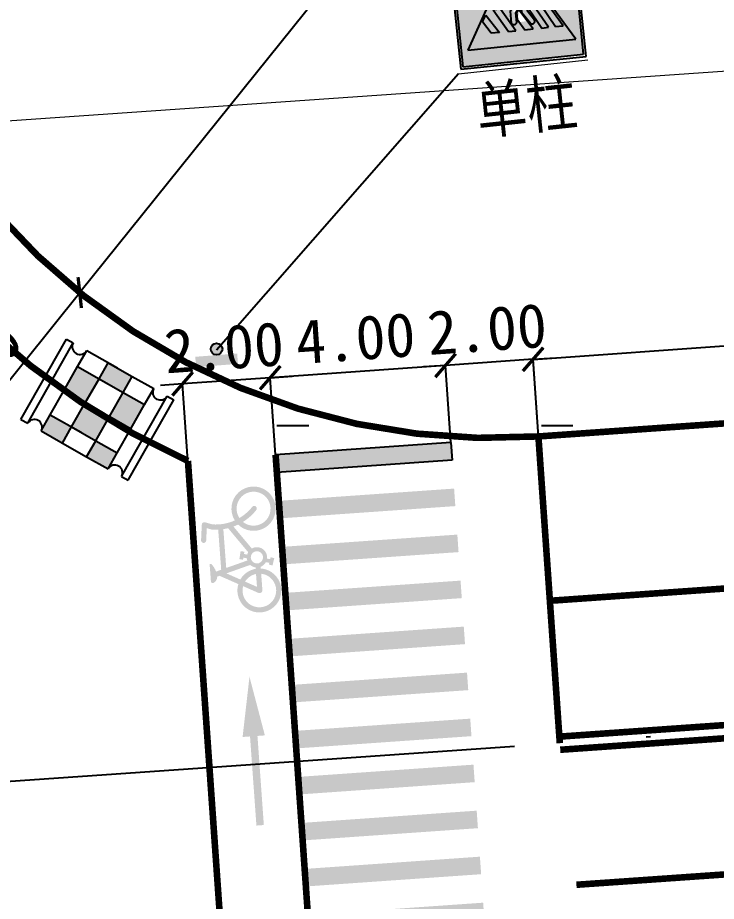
# Model space of a CAD drawing. Extents: x 561664 to 562035, y 4300329 to 4300600.
# Drawn here: x 561734.95 to 561750.86, y 4300427.02 to 4300447.14 of the extents above; entities that cross this region are included whole.
import ezdxf

# ---------------------------------------------------------------- set-up
doc = ezdxf.new("R2010")
doc.units = 0
doc.header["$LTSCALE"] = 10
doc.linetypes.add('ACAD_ISO10W100', pattern=[18, 12, -3, 0, -3])
doc.linetypes.add('JTSS01', pattern=[6, 2, -4])
doc.layers.get('0').update_dxf_attribs({"linetype": 'CONTINUOUS'})
doc.layers.get('Defpoints').update_dxf_attribs({"linetype": 'CONTINUOUS', "lineweight": 0})
for name, color, linetype in [('@-交通标志', 7, 'CONTINUOUS'), ('@-设计标注', 7, 'CONTINUOUS'), ('@-辅助设计', 4, 'CONTINUOUS'), ('@-道路标线', 7, 'CONTINUOUS'), ('AXIS', 6, 'CONTINUOUS')]:
    doc.layers.add(name, color=color, linetype=linetype)
doc.layers.add('@-红线', color=1, linetype='CONTINUOUS', lineweight=0)
doc.styles.add('--黑体', font='simhei.ttf')
doc.styles.add('黑体', font='simhei.ttf')
doc.dimstyles.new('标志标注', dxfattribs={"dimtxt": 1, "dimasz": 0.5, "dimexe": 0, "dimexo": 0, "dimgap": 0.25, "dimtad": 1, "dimzin": 0, "dimdsep": 46, "dimtxsty": '--黑体', "dimblk": 'ARCHTICK', "dimcen": 0.09, "dimadec": 0, "dimazin": 0, "dimtfac": 1, "dimtix": 1, "dimtmove": 1, "dimatfit": 0, "dimfxl": 1, "dimtolj": 1, "dimtzin": 0, "dimarcsym": 0})

# ---------------------------------------------------------------- blocks, each defined once
blk = doc.blocks.new('_ARCHTICK')
at = {"color": 0, "linetype": 'ByBlock', "const_width": 0.15}
blk.add_lwpolyline([(-0.5, -0.5), (0.5, 0.5)], dxfattribs=at)
blk = doc.blocks.new('*D2')
at = {"layer": '@-设计标注', "color": 0, "lineweight": -2, "transparency": 16777216}
for p, q in [((561746.6850276878, 4300439.359453836), (561766.6349111032, 4300440.757771345)), ((561766.7579596953, 4300439.00222938), (561766.6349111032, 4300440.757771345)), ((561746.8080762799, 4300437.603911871), (561746.6850276878, 4300439.359453836))]:
    blk.add_line(p, q, dxfattribs=at)
at = {"layer": 'Defpoints', "color": 0, "transparency": 16777216}
for p in [(561766.6349111032, 4300440.757771345), (561766.7579596953, 4300439.00222938), (561746.8080762799, 4300437.603911871)]:
    blk.add_point(p, dxfattribs=at)
at = {"layer": '@-设计标注', "color": 0, "lineweight": -2, "transparency": 16777216, "xscale": 0.5, "yscale": 0.5, "zscale": 0.5}
for p, rotation in [((561766.6349111032, 4300440.757771345), 4.009390639379552), ((561746.6850276878, 4300439.359453836), 184.0093906393796)]:
    blk.add_blockref('_ARCHTICK', p, dxfattribs=dict(at, rotation=rotation))
at = {"layer": '@-设计标注', "color": 0, "transparency": 16777216, "insert": (561756.6071366085, 4300440.812381271), "char_height": 1, "attachment_point": 5, "rotation": 4.009390639379552, "style": '--黑体'}
blk.add_mtext('\\A1;20.00', dxfattribs=at)
blk = doc.blocks.new('*D13')
at = {"layer": '@-道路标线', "color": 0, "lineweight": -2, "transparency": 16777216}
for p, q in [((561746.6877256905, 4300439.359642499), (561744.69259759, 4300439.220129551)), ((561746.6877256905, 4300439.359642499), (561747.1865077157, 4300439.394520735)), ((561746.8104865229, 4300437.60408081), (561746.6877256905, 4300439.359642499)), ((561744.69259759, 4300439.220129551), (561744.193815565, 4300439.185251314)), ((561744.8153584223, 4300437.464567862), (561744.69259759, 4300439.220129551))]:
    blk.add_line(p, q, dxfattribs=at)
at = {"layer": 'Defpoints', "color": 0, "transparency": 16777216}
for p in [(561744.69259759, 4300439.220129551), (561746.8104865229, 4300437.60408081), (561744.8153584223, 4300437.464567862)]:
    blk.add_point(p, dxfattribs=at)
at = {"layer": '@-道路标线', "color": 0, "lineweight": -2, "transparency": 16777216, "xscale": 0.5, "yscale": 0.5, "zscale": 0.5}
for p, rotation in [((561746.6877256905, 4300439.359642499), 184.0000000078101), ((561744.69259759, 4300439.220129551), 4.000000007810074)]:
    blk.add_blockref('_ARCHTICK', p, dxfattribs=dict(at, rotation=rotation))
at = {"layer": '@-道路标线', "color": 0, "transparency": 16777216, "insert": (561745.6374523946, 4300440.043663355), "char_height": 1, "attachment_point": 5, "rotation": 4.000000007810074, "style": '--黑体'}
blk.add_mtext('\\A1;2.00', dxfattribs=at)
blk = doc.blocks.new('*D14')
at = {"layer": '@-道路标线', "color": 0, "linetype": 'Continuous', "lineweight": -2, "transparency": 16777216}
for p, q in [((561744.6925975899, 4300439.220129553), (561740.7023413891, 4300438.941103658)), ((561744.8153584225, 4300437.464567863), (561744.6925975899, 4300439.220129553)), ((561740.8251022217, 4300437.185541968), (561740.7023413891, 4300438.941103658))]:
    blk.add_line(p, q, dxfattribs=at)
at = {"layer": 'Defpoints', "color": 0, "linetype": 'Continuous', "transparency": 16777216}
for p in [(561740.7023413891, 4300438.941103658), (561744.8153584225, 4300437.464567863), (561740.8251022217, 4300437.185541968)]:
    blk.add_point(p, dxfattribs=at)
at = {"layer": '@-道路标线', "color": 0, "linetype": 'Continuous', "lineweight": -2, "transparency": 16777216, "xscale": 0.5, "yscale": 0.5, "zscale": 0.5}
for p, rotation in [((561744.6925975899, 4300439.220129553), 4.000000007810058), ((561740.7023413891, 4300438.941103658), 184.0000000078101)]:
    blk.add_blockref('_ARCHTICK', p, dxfattribs=dict(at, rotation=rotation))
at = {"layer": '@-道路标线', "color": 0, "linetype": 'Continuous', "transparency": 16777216, "insert": (561742.644760244, 4300439.834393935), "char_height": 1, "attachment_point": 5, "rotation": 4.000000007810074, "style": '--黑体'}
blk.add_mtext('\\A1;4.00', dxfattribs=at)
blk = doc.blocks.new('*U15')
at = {"layer": '@-道路标线'}
h = blk.add_hatch(dxfattribs=at)
h.set_pattern_fill('ANGLE', color=256)
h.set_pattern_definition([(0, (-561742.8341816168, -4300437.125542104), (0, 6.985), [5.08, -1.905]), (90, (-561742.8341816168, -4300437.125542104), (-6.985, 4.277078946022131e-16), [5.08, -1.905])])
h.paths.add_polyline_path([(1.981176805798896, 0.3390257572755218), (-2.009079394978471, 0.0599998626857996), (-1.98117680568248, -0.3390257572755218), (2.009079395094886, -0.0599998626857996)])
blk = doc.blocks.new('*U16')
at = {"layer": '@-辅助设计', "color": 0, "linetype": 'ByBlock', "lineweight": -2, "transparency": 16777216}
for p in [(1.245560425427926e-16, 2.034154543653131), (6.027238185110036, 2.034154543653131), (12.05447637022007, 2.034154543653131), (18.08171455533011, 2.034154543653131), (6.227802127139628e-17, 1.017077271826565), (6.027238185110036, 1.017077271826565), (12.05447637022007, 1.017077271826565), (18.08171455533011, 1.017077271826565), (0, 0), (6.027238185110036, 0), (12.05447637022007, 0), (18.08171455533011, 0)]:
    blk.add_blockref('*U15', p, dxfattribs=at)
blk = doc.blocks.new('*U17')
at = {"layer": '@-辅助设计'}
h = blk.add_hatch(color=0, dxfattribs=at)
h.dxf.hatch_style = 1
h.paths.add_polyline_path([(0, 0), (-0.0008511232308840433, -3.999999909160382), (0.3991488675576206, -4.000085021637908), (0.3999999907885046, -8.51124775249866e-05)])
blk = doc.blocks.new('*U18')
at = {"layer": '@-道路标线', "color": 0, "linetype": 'ByBlock', "lineweight": -2, "transparency": 16777216, "rotation": 274.0121914370716}
for p in [(561744.8153584226, 4300437.464567862), (561744.8888255939, 4300436.417141218), (561744.9622927652, 4300435.369714573), (561745.0357599364, 4300434.322287929), (561745.1092271077, 4300433.274861285), (561745.182694279, 4300432.227434641), (561745.2561614503, 4300431.180007997), (561745.3296286216, 4300430.132581353), (561745.4030957929, 4300429.085154708), (561745.4765629641, 4300428.037728065), (561745.5500301354, 4300426.990301421), (561745.6234973067, 4300425.942874776), (561745.696964478, 4300424.895448132), (561745.7704316493, 4300423.848021489)]:
    blk.add_blockref('*U17', p, dxfattribs=at)
blk = doc.blocks.new('*D23')
at = {"layer": '@-设计标注', "color": 0, "lineweight": -2, "transparency": 16777216}
for p, q in [((561740.702341388, 4300438.941103658), (561741.2011234132, 4300438.975981895)), ((561738.7072132423, 4300438.801590705), (561738.2084312172, 4300438.766712468)), ((561740.702341388, 4300438.941103658), (561738.7072132423, 4300438.801590705)), ((561738.829974076, 4300437.046029015), (561738.7072132423, 4300438.801590705)), ((561740.8251022217, 4300437.185541968), (561740.702341388, 4300438.941103658))]:
    blk.add_line(p, q, dxfattribs=at)
at = {"layer": 'Defpoints', "color": 0, "transparency": 16777216}
for p in [(561738.7072132423, 4300438.801590705), (561740.8251022217, 4300437.185541968), (561738.829974076, 4300437.046029015)]:
    blk.add_point(p, dxfattribs=at)
at = {"layer": '@-设计标注', "color": 0, "lineweight": -2, "transparency": 16777216, "xscale": 0.5, "yscale": 0.5, "zscale": 0.5}
for p, rotation in [((561740.702341388, 4300438.941103658), 184.0000000506223), ((561738.7072132423, 4300438.801590705), 4.000000050622325)]:
    blk.add_blockref('_ARCHTICK', p, dxfattribs=dict(at, rotation=rotation))
at = {"layer": '@-设计标注', "color": 0, "transparency": 16777216, "insert": (561739.6520680689, 4300439.625124511), "char_height": 1, "attachment_point": 5, "rotation": 4.000000050622325, "style": '--黑体'}
blk.add_mtext('\\A1;2.00', dxfattribs=at)
blk = doc.blocks.new('*D68')
at = {"layer": '@-设计标注', "color": 0, "lineweight": -2, "transparency": 16777216}
for p in [(561745.7667747498, 4300452.567526458), (561732.5853169688, 4300436.177931267)]:
    blk.add_line(p, (561736.3661593853, 4300440.878964924), dxfattribs=at)
at = {"layer": 'Defpoints', "color": 0, "transparency": 16777216}
for p in [(561745.7667747498, 4300452.567526458), (561736.3661593853, 4300440.878964924)]:
    blk.add_point(p, dxfattribs=at)
at = {"layer": '@-设计标注', "color": 0, "lineweight": -2, "transparency": 16777216, "xscale": 0.5, "yscale": 0.5, "zscale": 0.5, "rotation": 51.19175219903141}
blk.add_blockref('_ARCHTICK', (561736.3661593853, 4300440.878964924), dxfattribs=at)
at = {"layer": '@-设计标注', "color": 0, "transparency": 16777216, "insert": (561733.4647087958, 4300438.477030229), "char_height": 1, "attachment_point": 5, "rotation": 51.19175219903141, "style": '--黑体'}
blk.add_mtext('\\A1;R15.00', dxfattribs=at)
blk = doc.blocks.new('352')
at = {"layer": '@-交通标志'}
h = blk.add_hatch(color=5, dxfattribs=at)
h.paths.add_polyline_path([(558682.1227080894, 4300761.261268895), (558682.1113411464, 4300758.494955127), (558684.8741803032, 4300758.483602461), (558684.8855472454, 4300761.249916228)])
h.paths.add_polyline_path([(558684.6173136815, 4300759.862577248), (558682.4746954234, 4300758.637247095), (558682.4848375134, 4300761.105474015)], flags=16)
at = {"layer": '@-交通标志', "true_color": 0xffffff}
h = blk.add_hatch(color=7, dxfattribs=at)
h.paths.add_polyline_path([(558684.6173136608, 4300759.862577276), (558682.4848374916, 4300761.105474042), (558682.4746954016, 4300758.637247122)])
h.paths.add_polyline_path([(558684.160679043, 4300759.783474484, -1), (558683.9201489312, 4300759.811542819, -1)], flags=16)
h.paths.add_polyline_path([(558683.4376015154, 4300759.587587516, 0.4543393022723173), (558683.4388757849, 4300759.496923308), (558683.6161606144, 4300759.496194833), (558683.8381035228, 4300759.675023866, 0.4997538459862806), (558683.8211553174, 4300759.922197307), (558683.6290415758, 4300760.046689293), (558683.5800906509, 4300760.198538166, 0.7099010046636433), (558683.4795219005, 4300760.170929546), (558683.5464113067, 4300759.976149981), (558683.6137328807, 4300759.928071338), (558683.4523484004, 4300759.928734476), (558683.269145855, 4300760.056672409), (558682.9921165406, 4300760.057528725, 0.6313025963963962), (558682.9916017904, 4300759.932256573), (558683.2109926178, 4300759.931355082), (558683.3751299896, 4300759.799095041), (558683.2186858372, 4300759.79973788), (558682.9376179443, 4300759.619292775, 0.8273582117400655), (558683.0064102062, 4300759.528351106), (558683.2241624974, 4300759.662732546), (558683.6382464367, 4300759.661031052), (558683.5523090439, 4300759.587203764)], flags=16)
h.paths.add_polyline_path([(558683.3366460605, 4300759.652982571), (558683.3360742071, 4300759.51381366), (558682.8072036961, 4300759.225907029), (558682.8078375596, 4300759.38016651), (558683.3232446944, 4300759.653037638)], flags=16)
h.paths.add_polyline_path([(558683.2738232627, 4300759.856128884), (558682.8086298875, 4300759.572990881), (558682.8094359924, 4300759.769168702), (558683.0696867665, 4300759.913977615), (558683.2120762228, 4300759.913392528)], flags=16)
h.paths.add_polyline_path([(558683.3375144182, 4300760.269048004), (558682.8085956809, 4300759.969404225), (558682.8092915502, 4300760.138754327), (558683.338203398, 4300760.436721382)], flags=16)
h.paths.add_polyline_path([(558683.33376289, 4300759.345254214), (558683.33312214, 4300759.189317983), (558682.8058854591, 4300758.891344044), (558682.8065951071, 4300759.064047621)], flags=16)
h.paths.add_polyline_path([(558683.2317366195, 4300760.618249143), (558682.810159665, 4300760.350022743), (558682.810931321, 4300760.537816917), (558683.0913737116, 4300760.704340747)], flags=16)
at = {"layer": '@-交通标志', "true_color": 0x000000}
h = blk.add_hatch(color=18, dxfattribs=at)
edge = h.paths.add_edge_path()
edge.add_arc((558684.0404139871, 4300759.797508653), 0.1210811357809534, -90.23543036008564, 269.7645696399144)
h.paths.add_polyline_path([(558683.0696867665, 4300759.913977615), (558682.8094359924, 4300759.769168702), (558682.8086298875, 4300759.572990881), (558683.2738232627, 4300759.856128884), (558683.2120762228, 4300759.913392528)])
h.paths.add_polyline_path([(558682.8092915502, 4300760.138754327), (558682.8085956809, 4300759.969404225), (558683.3375144182, 4300760.269048004), (558683.338203398, 4300760.436721382)])
h.paths.add_polyline_path([(558683.0913737116, 4300760.704340747), (558683.2317366195, 4300760.618249143), (558682.810159665, 4300760.350022743), (558682.810931321, 4300760.537816917)])
h.paths.add_polyline_path([(558682.8058854591, 4300758.891344044), (558683.33312214, 4300759.189317983), (558683.33376289, 4300759.345254214), (558682.8065951071, 4300759.064047621)])
h.paths.add_polyline_path([(558682.8072036961, 4300759.225907029), (558683.3360742071, 4300759.51381366), (558683.3366460605, 4300759.652982571), (558683.3232446944, 4300759.653037638), (558682.8078375596, 4300759.38016651)])
edge = h.paths.add_edge_path()
edge.add_line((558683.6161606144, 4300759.496194833), (558683.8298739359, 4300759.668392931))
edge.add_line((558683.4388757849, 4300759.496923308), (558683.6161606146, 4300759.496194835))
edge.add_line((558683.5523090439, 4300759.587203764), (558683.4376015136, 4300759.587587518))
edge.add_line((558683.6382464367, 4300759.661031052), (558683.5523090438, 4300759.587203763))
edge.add_line((558683.6137328807, 4300759.928071338), (558683.4523483994, 4300759.928734476))
edge.add_line((558683.5464113067, 4300759.976149981), (558683.6137328806, 4300759.928071338))
edge.add_line((558683.4795219005, 4300760.170929546), (558683.5464113067, 4300759.976149981))
edge.add_line((558683.6290415758, 4300760.046689293), (558683.5800906507, 4300760.198538166))
edge.add_line((558683.8210362925, 4300759.922274437), (558683.6290415763, 4300760.046689293))
edge.add_arc((558683.4778285123, 4300759.542811841), 0.0601919635284594, 131.9368995524257, 229.6735591186198)
edge.add_arc((558683.7368632958, 4300759.792249793), 0.1548919021556077, -53.09518480092535, 57.08251987619002)
edge.add_arc((558683.5346291309, 4300760.167165851), 0.05523560497511079, 34.60897662837891, 176.0928990945862)
edge.add_line((558683.3751299896, 4300759.799095041), (558683.2186858392, 4300759.799737879))
edge.add_line((558683.2109926178, 4300759.931355082), (558683.3751299886, 4300759.799095041))
edge.add_line((558682.9916017904, 4300759.932256573), (558683.2109926168, 4300759.931355083))
edge.add_line((558683.269145855, 4300760.056672409), (558682.9921165404, 4300760.057528727))
edge.add_line((558683.4523484004, 4300759.928734476), (558683.2691458565, 4300760.056672406))
edge.add_arc((558683.0216966073, 4300759.994770045), 0.06938034463297908, 115.2359214083729, 244.2932178714558)
edge.add_line((558683.0064102062, 4300759.528351106), (558683.2241624974, 4300759.662732546))
edge.add_line((558683.2186858372, 4300759.79973788), (558682.9376179434, 4300759.619292774))
edge.add_arc((558682.980683273, 4300759.580379701), 0.05804179345693839, 137.8995886104355, 296.3113261429734)
h = blk.add_hatch(color=18, dxfattribs=at)
edge = h.paths.add_edge_path()
edge.add_line((558683.6161606144, 4300759.496194833), (558683.8298739359, 4300759.668392931))
edge.add_arc((558683.7368632958, 4300759.792249793), 0.1548919021556077, -53.09518480092535, 57.08251987619002)
edge.add_line((558683.8210362925, 4300759.922274437), (558683.6290415763, 4300760.046689293))
edge.add_line((558683.6290415758, 4300760.046689293), (558683.5800906507, 4300760.198538166))
edge.add_arc((558683.5346291309, 4300760.167165851), 0.05523560497511079, 34.60897662837891, 176.0928990945862)
edge.add_line((558683.4795219005, 4300760.170929546), (558683.5464113067, 4300759.976149981))
edge.add_line((558683.5464113067, 4300759.976149981), (558683.6137328806, 4300759.928071338))
edge.add_line((558683.6137328807, 4300759.928071338), (558683.4523483994, 4300759.928734476))
edge.add_line((558683.4523484004, 4300759.928734476), (558683.2691458565, 4300760.056672406))
edge.add_line((558683.269145855, 4300760.056672409), (558682.9921165404, 4300760.057528727))
edge.add_arc((558683.0216966073, 4300759.994770045), 0.06938034463297908, 115.2359214083729, 244.2932178714558)
edge.add_line((558682.9916017904, 4300759.932256573), (558683.2109926168, 4300759.931355083))
edge.add_line((558683.2109926178, 4300759.931355082), (558683.3751299886, 4300759.799095041))
edge.add_line((558683.3751299896, 4300759.799095041), (558683.2186858392, 4300759.799737879))
edge.add_line((558683.2186858372, 4300759.79973788), (558682.9376179434, 4300759.619292774))
edge.add_arc((558682.980683273, 4300759.580379701), 0.05804179345693839, 137.8995886104355, 296.3113261429734)
edge.add_line((558683.0064102062, 4300759.528351106), (558683.2241624974, 4300759.662732546))
edge.add_line((558683.2241624974, 4300759.662732546), (558683.6382464363, 4300759.661031051))
edge.add_line((558683.6382464367, 4300759.661031052), (558683.5523090438, 4300759.587203763))
edge.add_line((558683.5523090439, 4300759.587203764), (558683.4376015136, 4300759.587587518))
edge.add_arc((558683.4778285123, 4300759.542811841), 0.0601919635284594, 131.9368995524257, 229.6735591186198)
edge.add_line((558683.4388757849, 4300759.496923308), (558683.6161606146, 4300759.496194835))
edge = h.paths.add_edge_path()
edge.add_line((558683.3366460605, 4300759.652982571), (558683.3232446936, 4300759.653037638))
edge.add_line((558683.3360742071, 4300759.51381366), (558683.3366460601, 4300759.65298257))
edge.add_line((558683.2120762228, 4300759.913392528), (558683.0696867685, 4300759.913977615))
edge.add_line((558683.2738232627, 4300759.856128884), (558683.2120762216, 4300759.913392527))
edge.add_line((558683.3375144182, 4300760.269048004), (558683.3382033982, 4300760.436721382))
at = {"layer": '@-交通标志', "color": 5}
for p, q in [((558682.0705000162, 4300761.313907793), (558682.0587022493, 4300758.442747052)), ((558684.9381861445, 4300761.302124304), (558682.0705000162, 4300761.313907793)), ((558682.1227080706, 4300761.261268922), (558682.1113411257, 4300758.494955154)), ((558682.1227080706, 4300761.261268922), (558682.1113411257, 4300758.494955154)), ((558684.8855472264, 4300761.249916255), (558682.1227080706, 4300761.261268922)), ((558684.8855472264, 4300761.249916255), (558682.1227080706, 4300761.261268922)), ((558684.8741802815, 4300758.483602487), (558684.8855472264, 4300761.249916255)), ((558684.8741802815, 4300758.483602487), (558684.8855472264, 4300761.249916255)), ((558684.9263883783, 4300758.430963563), (558684.9381861445, 4300761.302124304)), ((558682.0587022493, 4300758.442747052), (558684.9263883783, 4300758.430963563)), ((558682.1113411257, 4300758.494955154), (558684.8741802815, 4300758.483602487)), ((558682.1113411257, 4300758.494955154), (558684.8741802815, 4300758.483602487))]:
    blk.add_line(p, q, dxfattribs=at)
at = {"layer": '@-交通标志'}
for p, q in [((558682.4848374916, 4300761.105474042), (558682.4746954016, 4300758.637247122)), ((558682.4848374916, 4300761.105474042), (558682.4746954016, 4300758.637247122)), ((558684.6173136608, 4300759.862577276), (558682.4848374916, 4300761.105474042)), ((558684.6173136608, 4300759.862577276), (558682.4848374916, 4300761.105474042)), ((558683.2317366195, 4300760.618249143), (558682.810159665, 4300760.350022743)), ((558682.810931321, 4300760.537816917), (558683.0913737116, 4300760.704340747)), ((558683.0913737116, 4300760.704340747), (558683.2317366195, 4300760.618249143)), ((558683.338203398, 4300760.436721382), (558682.8092915502, 4300760.138754327)), ((558682.810159665, 4300760.350022743), (558682.810931321, 4300760.537816917)), ((558683.3375144182, 4300760.269048004), (558683.338203398, 4300760.436721382)), ((558682.8085956809, 4300759.969404225), (558683.3375144182, 4300760.269048004)), ((558683.6290415758, 4300760.046689293), (558683.5800906509, 4300760.198538166)), ((558682.8092915502, 4300760.138754327), (558682.8085956809, 4300759.969404225)), ((558683.269145855, 4300760.056672409), (558682.9921165406, 4300760.057528725)), ((558683.4523484004, 4300759.928734476), (558683.269145855, 4300760.056672409)), ((558683.4795219005, 4300760.170929546), (558683.5464113067, 4300759.976149981)), ((558683.8210362925, 4300759.922274437), (558683.6290415758, 4300760.046689293)), ((558682.4746954016, 4300758.637247122), (558684.6173136608, 4300759.862577276)), ((558682.4746954016, 4300758.637247122), (558684.6173136608, 4300759.862577276)), ((558682.8086298875, 4300759.572990881), (558683.2738232627, 4300759.856128884)), ((558683.0696867665, 4300759.913977615), (558682.8094359924, 4300759.769168702)), ((558683.2186858372, 4300759.79973788), (558682.9376179443, 4300759.619292775)), ((558682.9916017904, 4300759.932256573), (558683.2109926178, 4300759.931355082)), ((558683.2120762228, 4300759.913392528), (558683.0696867665, 4300759.913977615)), ((558683.2109926178, 4300759.931355082), (558683.3751299896, 4300759.799095041)), ((558683.2738232627, 4300759.856128884), (558683.2120762228, 4300759.913392528)), ((558683.3751299896, 4300759.799095041), (558683.2186858372, 4300759.79973788)), ((558683.6137328807, 4300759.928071338), (558683.4523484004, 4300759.928734476)), ((558683.5464113067, 4300759.976149981), (558683.6137328807, 4300759.928071338)), ((558683.3232446944, 4300759.653037638), (558682.8078375596, 4300759.38016651)), ((558682.8094359924, 4300759.769168702), (558682.8086298875, 4300759.572990881)), ((558683.0064102062, 4300759.528351106), (558683.2241624974, 4300759.662732546)), ((558683.2241624974, 4300759.662732546), (558683.6382464367, 4300759.661031052)), ((558683.3366460605, 4300759.652982571), (558683.3232446944, 4300759.653037638)), ((558683.3360742071, 4300759.51381366), (558683.3366460605, 4300759.652982571)), ((558683.6382464367, 4300759.661031052), (558683.5523090439, 4300759.587203764)), ((558683.6161606144, 4300759.496194833), (558683.8298739364, 4300759.668392931)), ((558682.8072036961, 4300759.225907029), (558683.3360742071, 4300759.51381366)), ((558683.5523090439, 4300759.587203764), (558683.4376015154, 4300759.587587516)), ((558683.4388757849, 4300759.496923308), (558683.6161606144, 4300759.496194833)), ((558682.8058854591, 4300758.891344044), (558683.33312214, 4300759.189317983)), ((558683.33376289, 4300759.345254214), (558682.8065951071, 4300759.064047621)), ((558682.8078375596, 4300759.38016651), (558682.8072036961, 4300759.225907029)), ((558683.33312214, 4300759.189317983), (558683.33376289, 4300759.345254214)), ((558682.8065951071, 4300759.064047621), (558682.8058854591, 4300758.891344044))]:
    blk.add_line(p, q, dxfattribs=at)
blk.add_circle((558684.0404139871, 4300759.797508653), 0.1210811357809534, dxfattribs=at)
for centre, radius, start, end in [((558683.5346291309, 4300760.167165851), 0.05523560497511079, 34.6089766439338, 176.0928990671525), ((558683.0216966073, 4300759.994770045), 0.06938034463297908, 115.2359214221162, 244.2932178973218), ((558683.7368632958, 4300759.792249793), 0.1548919021556077, 306.9048152131789, 57.08251984691726), ((558682.980683273, 4300759.580379701), 0.05804179345693839, 137.8995886114394, 296.3113261619566), ((558683.4778285123, 4300759.542811841), 0.0601919635284594, 131.9368995313305, 229.6735591065119)]:
    blk.add_arc(centre, radius, start, end, dxfattribs=at)
blk = doc.blocks.new('353')
at = {"layer": '@-交通标志', "linetype": 'Continuous', "lineweight": 0}
blk.add_line((558681.9744230728, 4300761.371477164, 418.9175582280978), (558681.9751793318, 4300758.413871169, 0.004897114631639), dxfattribs=at)
at = {"layer": '@-设计标注'}
blk.add_blockref('352', (0, 0), dxfattribs=at)
at = {"layer": '@-交通标志', "color": 7, "lineweight": -3, "style": '黑体', "width": 0.8}
blk.add_text('单柱', height=1.049999999999996, rotation=270.0559088691591, dxfattribs=at).set_placement((558680.551244588, 4300761.062775975))
blk = doc.blocks.new('A$C61B13433')
at = {"layer": '@-交通标志', "linetype": 'ByBlock', "lineweight": -3}
for points in [[(0.1324567483885739, 0, 1), (-0.1324567483885739, 0, 1)], [(0.5444273818575311, -0.2349370551073662), (0.4803246297815349, -0.007809696993717807), (-0.4397338052804116, -0.2674802106848801), (-0.3756310532044154, -0.4946075687985285)]]:
    blk.add_hatch(color=14, dxfattribs=at).paths.add_polyline_path(points)
at = {"layer": '@-交通标志', "color": 14}
blk.add_circle((0, 0), 0.1324567483885739, dxfattribs=at)
blk = doc.blocks.new('A$C24D3614C')
at = {"layer": '@-交通标志', "lineweight": 15}
h = blk.add_hatch(color=1, dxfattribs=at)
edge = h.paths.add_edge_path()
edge.add_line((2.278732028324157, 2.151966893750796), (1.71781161101535, 2.140023854266474))
edge.add_line((1.717811603564769, 2.140023854266474), (1.726768885273486, 1.719333540353546))
edge.add_line((1.726768885273486, 1.719333540353546), (2.287689302582294, 1.731276579837868))
edge.add_line((2.287689302582294, 1.731276579837868), (2.278732020873576, 2.151966893750796))
edge = h.paths.add_edge_path()
edge.add_line((0.5348129910416901, 1.693954581565777), (1.095733408350497, 1.705897621050099))
edge.add_line((1.095733415801078, 1.705897621050099), (1.086776134092361, 2.126587934963027))
edge.add_line((1.086776134092361, 2.126587934963027), (0.5258557167835534, 2.114644895478705))
edge.add_line((0.5258557167835534, 2.114644895944366), (0.5348129984922707, 1.693954582031438))
edge = h.paths.add_edge_path()
edge.add_line((1.095733415801078, 1.705897621050099), (1.109169338364154, 1.074862149715045))
edge.add_line((1.109169330913574, 1.074862149715045), (1.740204800385982, 1.088298069018492))
edge.add_line((1.740204807836562, 1.088298069018492), (1.726768885273486, 1.719333540353546))
edge.add_line((1.726768885273486, 1.719333540353546), (1.481366198975593, 1.714108460753778))
edge.add_line((1.481366198975593, 1.714108460753778), (1.095733408350497, 1.705897621050099))
edge = h.paths.add_edge_path()
edge.add_line((2.30112522514537, 1.100241108502814), (1.740204807836562, 1.088298069018492))
edge.add_line((1.740204807836562, 1.088298069018492), (1.753640730399638, 0.4572625976834388))
edge.add_line((1.753640722949058, 0.4572625976834388), (2.314561140257865, 0.4692056371677609))
edge.add_line((2.314561147708446, 0.4692056371677609), (2.30112522514537, 1.100241108502814))
edge = h.paths.add_edge_path()
edge.add_line((0.5482489136047661, 1.062919110230723), (0.5616848361678421, 0.4318836388956697))
edge.add_line((0.5616848287172616, 0.431883639361331), (1.122605246026069, 0.4438266788456531))
edge.add_line((1.12260525347665, 0.4438266783799918), (1.109169330913574, 1.074862149715045))
edge.add_line((1.109169330913574, 1.074862149715045), (0.5482489136047661, 1.062919110230723))
edge = h.paths.add_edge_path()
edge.add_line((1.12260525347665, 0.4438266783799918), (1.131562535185367, 0.02313636446706369))
edge.add_line((1.131562527734786, 0.02313636446706369), (1.762597997207195, 0.03657228377051069))
edge.add_line((1.762598004657775, 0.03657228377051069), (1.753640722949058, 0.4572625976834388))
edge.add_line((1.753640722949058, 0.4572625976834388), (1.508238036651164, 0.4520375180836709))
edge.add_line((1.508238036651164, 0.4520375180836709), (1.122605246026069, 0.4438266783799918))
at = {"layer": '@-交通标志', "lineweight": 25}
for p, q in [((0.1752804485149682, 2.107180495917419), (-7.178168743848801e-06, 2.103448296136776)), ((-7.178168743848801e-06, 2.103448296136776), (0.04477921547368169, -3.274359187344089e-06)), ((0.1752804485149682, 2.107180495917419), (0.2200668496079743, 0.003728925421455642)), ((1.086776134092361, 2.126587934963027), (0.5258557167835534, 2.114644895944366)), ((0.5258557167835534, 2.114644895944366), (0.5348129910416901, 1.693954581565777)), ((1.717811603564769, 2.140023854266474), (1.086776134092361, 2.126587934963027)), ((1.086776134092361, 2.126587934963027), (1.095733415801078, 1.705897621050099)), ((2.278732028324157, 2.151966893750796), (1.472408924717456, 2.134798774666706)), ((1.717811603564769, 2.140023854266474), (1.726768885273486, 1.719333540353546)), ((2.278732028324157, 2.151966893750796), (2.287689302582294, 1.731276579837868)), ((2.804594923276454, 2.163163493092725), (2.629307289142162, 2.159431293312082)), ((2.629307289142162, 2.159431293312082), (2.674093682784587, 0.05597972235045745)), ((2.804594923276454, 2.163163493092725), (2.84938131691888, 0.05971192259676172)), ((1.095733415801078, 1.705897621050099), (0.5348129910416901, 1.693954581565777)), ((0.5348129910416901, 1.693954581565777), (0.5482489136047661, 1.062919110230723)), ((1.726768885273486, 1.719333540353546), (1.095733415801078, 1.705897621050099)), ((1.095733415801078, 1.705897621050099), (1.109169330913574, 1.074862149715045)), ((2.287689302582294, 1.731276579837868), (1.481366198975593, 1.714108460753778)), ((1.726768885273486, 1.719333540353546), (1.740204807836562, 1.088298069018492)), ((2.287689302582294, 1.731276579837868), (2.30112522514537, 1.100241108502814)), ((1.109169330913574, 1.074862149715045), (0.5482489136047661, 1.062919110230723)), ((0.5482489136047661, 1.062919110230723), (0.5616848287172616, 0.431883639361331)), ((1.740204807836562, 1.088298069018492), (1.109169330913574, 1.074862149715045)), ((1.109169330913574, 1.074862149715045), (1.12260525347665, 0.4438266783799918)), ((2.30112522514537, 1.100241108502814), (1.494802121538669, 1.083072989418724)), ((1.740204807836562, 1.088298069018492), (1.753640722949058, 0.4572625976834388)), ((2.30112522514537, 1.100241108502814), (2.314561147708446, 0.4692056371677609)), ((1.12260525347665, 0.4438266783799918), (0.5616848287172616, 0.431883639361331)), ((0.5616848287172616, 0.431883639361331), (0.5706421104259789, 0.01119332498274161)), ((1.753640722949058, 0.4572625976834388), (1.12260525347665, 0.4438266783799918)), ((1.12260525347665, 0.4438266783799918), (1.131562527734786, 0.02313636446706369)), ((2.314561147708446, 0.4692056371677609), (1.508238036651164, 0.4520375180836709)), ((1.753640722949058, 0.4572625976834388), (1.762598004657775, 0.03657228377051069)), ((2.314561147708446, 0.4692056371677609), (2.323518421966583, 0.04851532325483277)), ((0.2200668496079743, 0.003728925421455642), (0.04477921547368169, -3.274359187344089e-06)), ((1.131562527734786, 0.02313636446706369), (0.5706421104259789, 0.01119332498274161)), ((1.762598004657775, 0.03657228377051069), (1.131562527734786, 0.02313636446706369)), ((2.323518421966583, 0.04851532325483277), (1.517195318359882, 0.03134720417074277)), ((2.84938131691888, 0.05971192259676172), (2.674093682784587, 0.05597972235045745))]:
    blk.add_line(p, q, dxfattribs=at)
for centre, major_axis, ratio, start_param, end_param in [((0.3505680826492608, 2.110912696163723), (-0.1419911881413196, 0.1028503061123485), 0.9999999976595978, 0.6481659810413168, 3.78975863463111), ((2.454019655007869, 2.155699093531439), (-0.1028503061459118, -0.1419911881876559), 0.999999997006934, -0.9226303483204992, 2.218962305269294), ((2.498806056100875, 0.05224752303547575), (-0.1419911882802348, 0.1028503062129707), 0.9999999959073038, 3.789758633994535, 6.931351287584328), ((0.3953544837422669, 0.007461125202098629), (-0.1028503061459118, -0.1419911881876559), 0.999999997006934, 2.218962305269294, 5.360554958859087)]:
    blk.add_ellipse(centre, major_axis=major_axis, ratio=ratio, start_param=start_param, end_param=end_param, dxfattribs=at)

msp = doc.modelspace()

# ---------------------------------------------------------------- hatches: boundary and pattern name
at = {"layer": '@-道路标线'}
h = msp.add_hatch(color=7, dxfattribs=at)
edge = h.paths.add_edge_path()
edge.add_line((561739.5492746774, 4300434.4316532), (561739.4942533551, 4300434.412155456))
edge.add_ellipse((561739.0390775176, 4300434.376153711), major_axis=(-0.4350363202982141, 0.1386475748880098), ratio=0.9999805706952836, start_angle=200.1195756284293, end_angle=202.1999952957983, ccw=False)
edge.add_ellipse((561739.3451946685, 4300434.404520117), major_axis=(0.04564844524869203, 0.1432317273804896), ratio=0.9999999506772708, start_angle=219.8589830386828, end_angle=284.2785924977287, ccw=False)
edge.add_ellipse((561739.3953806739, 4300434.307640372), major_axis=(0.0130059809627506, 0.0408090376227195), ratio=0.9999998303205472, start_angle=113.18325781182659, end_angle=206.501347011118, ccw=False)
edge.add_line((561739.3527468452, 4300434.303530696), (561739.3231854588, 4300434.698832215))
edge.add_ellipse((561739.342913107, 4300434.662140722), major_axis=(0.0126498640157234, 0.0396916447916103), ratio=0.9999998508462595, start_angle=310.81329457208363, end_angle=405.9425271505703, ccw=False)
edge.add_ellipse((561739.0390775176, 4300434.376153711), major_axis=(0.1386480402174641, 0.4350377803685659), ratio=0.999999995276094, start_angle=307.0992444217952, end_angle=329.14455822133897, ccw=False)
edge.add_line((561739.4696922917, 4300434.527982858), (561739.586791655, 4300434.56947901))
edge.add_line((561739.586791655, 4300434.569479011), (561739.5184643371, 4300435.483167225))
edge.add_ellipse((561739.4609268345, 4300436.660511569), major_axis=(-1.123091619349273, 0.3579331704835219), ratio=0.9999997747193812, start_angle=102.93400800517048, end_angle=110.4751074252666, ccw=False)
edge.add_line((561739.3634551205, 4300435.485799038), (561739.2585420553, 4300435.516251279))
edge.add_line((561739.2585420553, 4300435.51625128), (561739.2458241927, 4300435.235888458))
edge.add_ellipse((561739.187195017, 4300435.238548002), major_axis=(-0.05591827318689221, 0.017821346419934), ratio=0.9999999969862579, start_angle=15.0799806736444, end_angle=195.0799806736443, ccw=False)
edge.add_line((561739.1285658404, 4300435.241207547), (561739.1443882203, 4300435.590008914))
edge.add_ellipse((561739.2032918697, 4300435.593400112), major_axis=(-0.0562152775390712, 0.0179160027307739), ratio=0.9999999565071804, start_angle=-94.40099306387123, end_angle=20.972252427922285, ccw=False)
edge.add_line((561739.2254687995, 4300435.648074823), (561739.3845819589, 4300435.601890379))
edge.add_ellipse((561739.4609268345, 4300436.660511569), major_axis=(0.3222903899745043, 1.011254797894843), ratio=0.9999999809832021, start_angle=193.5523853715453, end_angle=221.8935450160579)
edge.add_ellipse((561740.3236941751, 4300435.959959145), major_axis=(0.1530960434528058, 0.4803714702526962), ratio=0.9999999808311439, start_angle=-98.18991527179861, end_angle=139.7104712913849, ccw=False)
edge.add_ellipse((561740.3236941751, 4300435.959959145), major_axis=(0.1530960430050968, 0.4803714688479159), ratio=0.9999999833191034, start_angle=153.487581228541, end_angle=261.8100847081013, ccw=False)
edge.add_ellipse((561739.4609268345, 4300436.660511569), major_axis=(0.3579331060886822, 1.123091417296737), ratio=0.9999999987140331, start_angle=217.7231741279261, end_angle=223.3859971820988, ccw=False)
edge.add_line((561739.8649703953, 4300435.553172841), (561740.2844658447, 4300435.05203173))
edge.add_ellipse((561740.4000804788, 4300434.851812444), major_axis=(0.07020572161144123, 0.2202854165923347), ratio=0.9999999485642296, start_angle=280.9424230675123, end_angle=407.6811191826454, ccw=False)
edge.add_line((561740.6296873717, 4300434.824698295), (561740.7010581922, 4300434.810459946))
edge.add_line((561740.7010581922, 4300434.810459948), (561740.7112075677, 4300434.853475798))
edge.add_line((561740.7112075668, 4300434.853475797), (561740.7946067434, 4300434.833798177))
edge.add_line((561740.7946067434, 4300434.833798176), (561740.7553034052, 4300434.667219777))
edge.add_line((561740.7553034052, 4300434.667219777), (561740.6719042296, 4300434.686897397))
edge.add_line((561740.6719042296, 4300434.686897397), (561740.6813686555, 4300434.727010258))
edge.add_line((561740.6813686574, 4300434.727010258), (561740.6038008556, 4300434.742484895))
edge.add_ellipse((561740.4000804788, 4300434.851812444), major_axis=(-0.2202854078190188, 0.07020571881535527), ratio=0.9999998710940378, start_angle=156.077858777343, end_angle=169.4568067655877, ccw=False)
edge.add_line((561740.5729747303, 4300434.69831299), (561740.5509337075, 4300434.67660454))
edge.add_ellipse((561740.4000804788, 4300434.851812444), major_axis=(0.07020572089230319, 0.220285414335886), ratio=0.99999997824153, start_angle=219.2364363992578, end_angle=238.4055656186149, ccw=False)
edge.add_line((561740.4850385366, 4300434.636785388), (561740.4880016325, 4300434.597162195))
edge.add_ellipse((561740.455689677, 4300434.097494206), major_axis=(-0.477069107461124, 0.1520435690475932), ratio=0.999999957172602, start_angle=251.5529690226818, end_angle=283.97727336007733, ccw=False)
edge.add_line((561740.7508786572, 4300434.501939043), (561740.8408878585, 4300434.417391864))
edge.add_ellipse((561740.455689677, 4300434.097494206), major_axis=(0.1520435625003856, 0.4770690869178661), ratio=0.9999999765459381, start_angle=90.72597712170881, end_angle=327.3860601384187, ccw=False)
edge.add_line((561739.9767324515, 4300434.243480927), (561739.5492746737, 4300434.431653201))
edge = h.paths.add_edge_path(flags=16)
edge.add_line((561739.7014596118, 4300434.610113556), (561740.1803711848, 4300434.779824029))
edge.add_ellipse((561740.4000804788, 4300434.851812444), major_axis=(0.07020581940243094, 0.22028572343241), ratio=0.9999989921065656, start_angle=113.33312174311399, end_angle=125.81877227170509, ccw=False)
edge.add_line((561740.1700037271, 4300434.829026639), (561740.0921803471, 4300434.844552264))
edge.add_line((561740.0921803452, 4300434.844552264), (561740.0843909914, 4300434.797169146))
edge.add_line((561740.0843909914, 4300434.797169147), (561739.9998367326, 4300434.811069098))
edge.add_line((561739.9998367326, 4300434.811069097), (561740.0297959102, 4300434.993312642))
edge.add_line((561740.0297959102, 4300434.993312641), (561740.1143501718, 4300434.979412691))
edge.add_line((561740.1143501727, 4300434.979412692), (561740.1060883272, 4300434.929155365))
edge.add_line((561740.1060883272, 4300434.929155365), (561740.1776461676, 4300434.914879706))
edge.add_ellipse((561740.4000804788, 4300434.851812444), major_axis=(-0.2202854076094694, 0.07020571874857104), ratio=0.9999996316774112, start_angle=-12.801403836924408, end_angle=1.8475263374838278, ccw=False)
edge.add_line((561740.2008261401, 4300434.969082274), (561739.743003332, 4300435.516010319))
edge.add_ellipse((561739.4609268345, 4300436.660511569), major_axis=(0.3579330793359304, 1.123091333354275), ratio=0.9999999651228509, start_angle=206.1845881327514, end_angle=211.5225778991242, ccw=False)
edge.add_line((561739.6353061926, 4300435.494731957), (561739.7014596118, 4300434.610113555))
edge = h.paths.add_edge_path(flags=16)
edge.add_line((561739.7051016875, 4300434.486873156), (561740.0218278514, 4300434.34744633))
edge.add_ellipse((561740.455689677, 4300434.097494206), major_axis=(0.1520435634678737, 0.4770690899535671), ratio=0.9999999682488206, start_angle=387.44292668244736, end_angle=437.7305866839091, ccw=False)
edge.add_line((561740.3707594797, 4300434.59095041), (561740.3683781568, 4300434.622793953))
edge.add_ellipse((561740.4000804788, 4300434.851812444), major_axis=(-0.2202854380403085, 0.0702057284469843), ratio=0.9999998818253548, start_angle=66.12125378608778, end_angle=99.79606636223912, ccw=False)
edge.add_line((561740.2467119973, 4300434.678801994), (561739.7051016875, 4300434.486873156))
edge = h.paths.add_edge_path(flags=16)
edge.add_line((561740.4913847558, 4300434.745767445), (561740.5047251387, 4300434.758906536))
edge.add_ellipse((561740.4000804788, 4300434.851812444), major_axis=(-0.097027758474286, 0.1008346530441051), ratio=0.9999982862807512, start_angle=184.5028513073123, end_angle=536.8305418411982)
edge = h.paths.add_edge_path(flags=16)
edge.add_ellipse((561740.3236941751, 4300435.959959145), major_axis=(0.1174533501030803, 0.3685349222791252), ratio=0.9999999827594351, start_angle=158.9141864051265, end_angle=261.729474163011)
edge.add_ellipse((561740.3236941751, 4300435.959959145), major_axis=(0.1174533514302154, 0.3685349264432949), ratio=0.9999999726421697, start_angle=261.7294742455286, end_angle=501.1211886144014)
edge.add_ellipse((561739.4609268345, 4300436.660511569), major_axis=(0.3222903915865712, 1.011254802953047), ratio=0.9999999693913519, start_angle=228.2603932092995, end_angle=249.2839976678984)
edge.add_ellipse((561740.3385202186, 4300435.964548665), major_axis=(0.01782185564701601, 0.05591987099540863), ratio=0.9999984609880854, start_angle=249.7117148502653, end_angle=428.8563375229205, ccw=False)
edge.add_ellipse((561739.4609268345, 4300436.660511569), major_axis=(0.3579330860622086, 1.123091354459406), ratio=0.9999999672635289, start_angle=229.4454243372494, end_angle=249.28399770017649, ccw=False)
edge = h.paths.add_edge_path(flags=16)
edge.add_line((561740.1300827116, 4300434.299791186), (561740.4014668548, 4300434.180324486))
edge.add_line((561740.4014668548, 4300434.180324486), (561740.3795656422, 4300434.473192362))
edge.add_ellipse((561740.455689677, 4300434.097494206), major_axis=(0.1164008690040295, 0.3652325384842102), ratio=0.9999999719880538, start_angle=29.13147224983823, end_angle=75.82490958884358)
edge = h.paths.add_edge_path(flags=16)
edge.add_ellipse((561740.455689677, 4300434.097494206), major_axis=(0.1164008708551265, 0.365232544292421), ratio=0.9999999542659418, start_angle=92.82568757028405, end_angle=327.3860593604895)
edge.add_line((561740.7505880818, 4300434.342400108), (561740.6816792069, 4300434.407127377))
edge.add_ellipse((561740.455689677, 4300434.097494206), major_axis=(0.1164008703513934, 0.3652325427118512), ratio=0.9999999059556514, start_angle=341.5529669549778, end_angle=371.5106501264239)
edge.add_line((561740.4968672749, 4300434.47860886), (561740.5242113136, 4300434.112958236))
edge.add_ellipse((561740.459419366, 4300434.102518489), major_axis=(-0.0625288239861474, 0.0199281517468144), ratio=0.9999999181052606, start_angle=79.8263932664151, end_angle=206.8305000872452, ccw=False)
edge.add_line((561740.428759994, 4300434.044492742), (561740.0851629451, 4300434.195748471))
msp.add_hatch(color=7, dxfattribs=at).paths.add_polyline_path([(561740.473068316, 4300428.751889304), (561740.5576019739, 4300428.757950147), (561740.4121417399, 4300430.786757952), (561740.5812090584, 4300430.798879636), (561740.2306345929, 4300432.133235643), (561740.0740071074, 4300430.762514579), (561740.243074425, 4300430.774636265), (561740.3885346581, 4300428.745828461)])

# ---------------------------------------------------------------- linework, layer by layer
at = {"layer": '@-交通标志'}
msp.add_line((561744.9920672709, 4300445.862119353, 418.9175582280983), (561739.4806762547, 4300439.567041493, -197.3085), dxfattribs=at)
at = {"layer": '@-红线'}
msp.add_line((561943.8400511661, 4300459.363850304), (561733.0195818075, 4300444.661767907), dxfattribs=at)
at = {"layer": '@-道路标线', "color": 7, "linetype": 'Continuous', "const_width": 0.15, "flags": 128}
for points in [[(562033.5646391583, 4300457.703113162), (561746.8104865229, 4300437.604080809, -0.414287207436191), (561730.8030671497, 4300451.527577028), (561720.4639423501, 4300599.481116303)], [(561738.8298649853, 4300437.047589084, -0.1030551838622805), (561733.2094457095, 4300441.108815232)]]:
    msp.add_lwpolyline(points, format="xyb", dxfattribs=at)
at = {"layer": '@-道路标线', "color": 30, "linetype": 'Continuous', "ltscale": 0.08, "const_width": 0.15, "flags": 128}
for points in [[(562034.4386489233, 4300450.81285949), (561747.2846203821, 4300430.770509057)], [(561747.3055663697, 4300430.471241164), (562034.4832091087, 4300450.515242876)]]:
    msp.add_lwpolyline(points, dxfattribs=at)
at = {"layer": '@-道路标线', "color": 7, "linetype": 'JTSS01', "ltscale": 0.1, "const_width": 0.15, "flags": 128}
msp.add_lwpolyline([(561747.6733599877, 4300427.398093954), (562034.6102161972, 4300447.395647746)], dxfattribs=at)
at = {"layer": '@-道路标线', "color": 7, "linetype": 'Continuous', "const_width": 0.15, "flags": 128}
for points in [[(561746.80807628, 4300437.603911871), (561747.2950556556, 4300430.62087248)], [(561740.8251022217, 4300437.185541968), (561741.892854509, 4300421.962521124)], [(561738.8300038512, 4300437.045604509), (561739.8097110889, 4300423.077848244)], [(561747.0726864145, 4300433.863258544), (561769.0142307989, 4300435.401174583)]]:
    msp.add_lwpolyline(points, dxfattribs=at)
at = {"layer": '@-道路标线', "flags": 128}
for points in [[(561744.8153584223, 4300437.464567862), (561740.8251022213, 4300437.185541967)], [(561744.8153584226, 4300437.464567862), (561744.8432610119, 4300437.065542242)], [(561740.8251022219, 4300437.185541965), (561740.8530048112, 4300436.786516345)], [(561744.8432610116, 4300437.065542242), (561740.8530048106, 4300436.786516347)]]:
    msp.add_lwpolyline(points, dxfattribs=at)
at = {"layer": 'AXIS', "linetype": 'ACAD_ISO10W100', "lineweight": -3, "ltscale": 0.1}
msp.add_line((561944.8835785266, 4300444.400192641), (561725.4165994728, 4300429.095124688), dxfattribs=at)

# ---------------------------------------------------------------- block references
at = {"layer": '@-交通标志'}
for name, p, rotation in [('353', (4897504.460920093, 4201129.442588173), 96.08924131331527), ('A$C24D3614C', (561738.5455546317, 4300438.412901773), 149.223040022491), ('A$C61B13433', (561739.4806762547, 4300439.593174409, -197.3085), 348.6212385038081)]:
    msp.add_blockref(name, p, dxfattribs=dict(at, rotation=rotation))
at = {"layer": '@-辅助设计'}
msp.add_blockref('*U16', (561742.8341816168, 4300437.125542104), dxfattribs=at)
at = {"layer": '@-道路标线'}
msp.add_blockref('*U18', (0, 0), dxfattribs=at)

# ---------------------------------------------------------------- dimensions: what is measured, and where the dimension line sits
at = {"layer": '@-设计标注'}
dim = msp.add_radius_dim(center=(561745.7667747498, 4300452.567526458), mpoint=(561736.3661593853, 4300440.878964924), dimstyle='标志标注', dxfattribs=at)
dim.commit()
dim.dimension.update_dxf_attribs({"geometry": '*D68', "text_midpoint": (561734.0535224096, 4300438.003472359), "dimtype": 164})
at = {"layer": '@-设计标注', "color": 7}
dim = msp.add_aligned_dim(p1=(561746.80807628, 4300437.603911871), p2=(561766.7579596954, 4300439.00222938), distance=1.7598490119728833, dimstyle='标志标注', dxfattribs=at)
dim.commit()
dim.dimension.update_dxf_attribs({"geometry": '*D2', "text_midpoint": (561756.6071366085, 4300440.812381271)})
at = {"layer": '@-设计标注'}
dim = msp.add_aligned_dim(p1=(561740.8251022217, 4300437.185541968), p2=(561738.829974076, 4300437.046029015), distance=-1.7598485926772434, dimstyle='标志标注', dxfattribs=at)
dim.commit()
dim.dimension.update_dxf_attribs({"geometry": '*D23', "text_midpoint": (561739.6520680689, 4300439.625124511)})
at = {"layer": '@-道路标线'}
dim = msp.add_aligned_dim(p1=(561746.8104865229, 4300437.604080809), p2=(561744.8153584223, 4300437.464567862), distance=-1.7598485916507405, dimstyle='标志标注', dxfattribs=at)
dim.commit()
dim.dimension.update_dxf_attribs({"geometry": '*D13', "text_midpoint": (561745.6374523946, 4300440.043663355)})
at = {"layer": '@-道路标线', "color": 7, "linetype": 'Continuous'}
dim = msp.add_aligned_dim(p1=(561744.8153584223, 4300437.464567862), p2=(561740.8251022213, 4300437.185541967), distance=-1.7598485935007278, dimstyle='标志标注', dxfattribs=at)
dim.commit()
dim.dimension.update_dxf_attribs({"geometry": '*D14', "text_midpoint": (561742.644760244, 4300439.834393935)})

doc.saveas('drawing.dxf')
